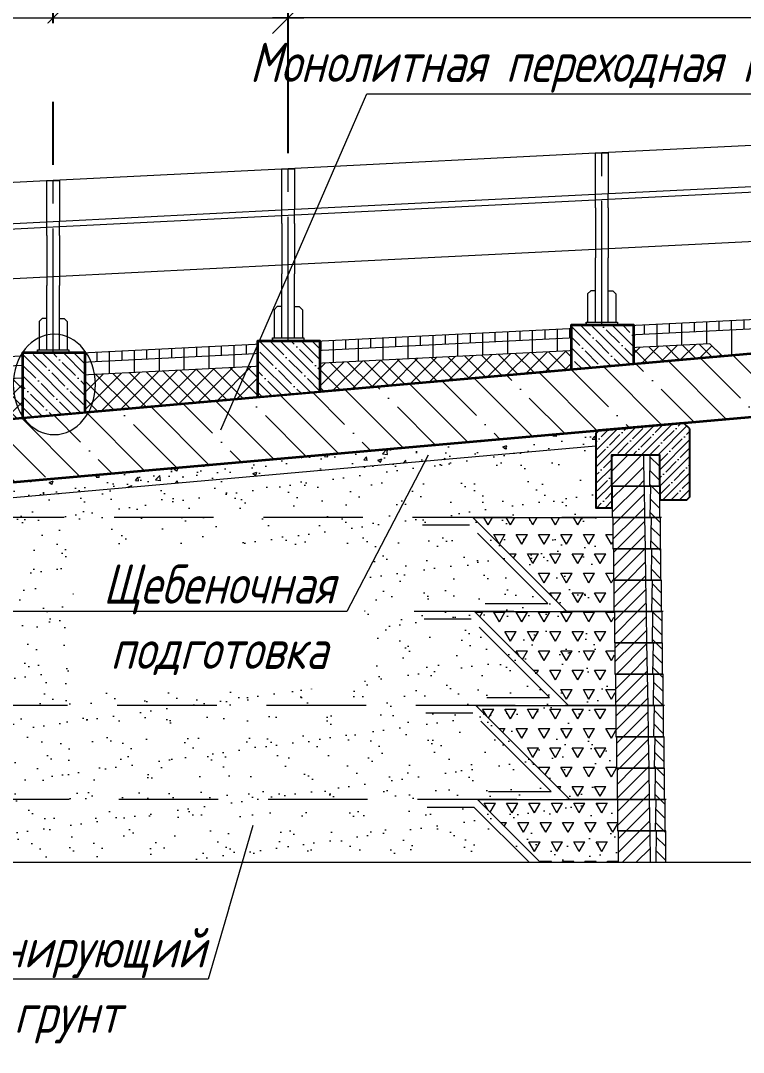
# Model space of a CAD drawing. Header units: millimetres. Extents: x 6546658 to 12951752, y -1354198 to 1102852.
# Drawn here: x 11573461 to 11578072, y 30563 to 37147 of the extents above; entities that cross this region are included whole.
import ezdxf
from ezdxf import colors
from ezdxf.entities.mleader import LeaderData, LeaderLine
from ezdxf.math import Vec2, Vec3

# ---------------------------------------------------------------- set-up
doc = ezdxf.new("R2010")
doc.units = ezdxf.units.MM
doc.set_wipeout_variables(frame=1)
for name, pattern in [('CENTER', [50.8, 31.75, -6.35, 6.35, -6.35]), ('осевая', [50.8, 31.75, -6.35, 6.35, -6.35]), ('штриховая', [19.05, 12.7, -6.35])]:
    doc.linetypes.add(name, pattern=pattern)
doc.layers.get('Defpoints').update_dxf_attribs({"color": 254, "lineweight": 0})
for name, color, linetype, lineweight in [('ИС_Med', 7, 'Continuous', 35), ('ИС_МВН', 3, 'Continuous', 18), ('ИС_Невид', 4, 'штриховая', 18), ('ИС_Ось', 1, 'осевая', 18), ('ИС_Тон', 3, 'Continuous', 18), ('ИС_Штр', 3, 'Continuous', 9)]:
    doc.layers.add(name, color=color, linetype=linetype, lineweight=lineweight)
doc.styles.add('0', font='isocpeur.ttf', dxfattribs={"width": 0.8, "oblique": 15})
doc.dimstyles.new('М100', dxfattribs={"dimscale": 100, "dimtxt": 2.5, "dimasz": 2, "dimexe": 1, "dimexo": 1, "dimgap": 1, "dimtad": 1, "dimdec": 0, "dimzin": 0, "dimdsep": 46, "dimtxsty": '0', "dimblk": 'OBLIQUE', "dimcen": 0.09, "dimdle": 1, "dimclrd": 256, "dimclre": 256, "dimclrt": 256, "dimadec": 4, "dimazin": 0, "dimtfac": 1, "dimtdec": 0, "dimtofl": 0, "dimtmove": 1, "dimatfit": 2, "dimfxl": 1, "dimtolj": 1, "dimtzin": 0, "dimlwd": -1, "dimarcsym": 0})
pattern_1 = [(60, (10182555.97, 145784.59), (-71.437474, 123.733365), [71.4375, -71.4375]), (120, (10182555.97, 145784.59), (-142.874974, 1.5e-05), [71.4375, -71.4375]), (0, (10182520.25, 145846.45), (71.4375, 123.73335), [71.4375, -71.4375])]

# ---------------------------------------------------------------- blocks, each defined once
blk = doc.blocks.new('A$C5F8F4C4B')
at = {"layer": 'ИС_Штр'}
h = blk.add_hatch(dxfattribs=at)
h.set_pattern_fill('ANSI31', color=256, scale=499.998222, style=0)
h.set_pattern_definition([(45, (16908.187, -248888.1), (-44.194017, 44.194017), [])])
h.paths.add_polyline_path([(-101.6, 0), (-304, 0), (-304, -200), (-98.4, -200)])
h = blk.add_hatch(dxfattribs=at)
h.set_pattern_fill('ANSI31', color=256, scale=499.998222, angle=90, style=0)
h.set_pattern_definition([(135, (16908.187, -248888.1), (-44.194017, -44.194017), [])])
h.paths.add_polyline_path([(0, 0), (-60.3, 0), (-63.5, -200), (0, -200)])
at = {"layer": 'ИС_Тон'}
for p, q in [((-101.6, 0), (-98.4, -200)), ((-60.3, 0), (-63.5, -200))]:
    blk.add_line(p, q, dxfattribs=at)
blk.add_lwpolyline([(-304, 0), (-304, -200), (0, -200), (0, 0), (-304, 0)], dxfattribs=at)
blk = doc.blocks.new('A$C26483E71')
at = {"ltscale": 10}
for p, q in [((-40, 750), (-40, 840)), ((40, 750), (40, 840)), ((-40, 750), (-40, 430)), ((40, 750), (40, 430)), ((-40, 20.2), (-40, 430)), ((40, 20.2), (40, 430))]:
    blk.add_line(p, q, dxfattribs=at)
for points in [[(-40, 840), (-40, 1100), (40, 1100), (40, 840)], [(-40, 20.2), (-40, 220.2), (-60, 220.2), (-70, 220.2), (-90, 200.2), (-90, 20.2)], [(40, 20.2), (40, 220.2), (60, 220.2), (70, 220.2), (90, 200.2), (90, 20.2)]]:
    blk.add_lwpolyline(points, dxfattribs=at)
blk.add_lwpolyline([(-100, 20.2), (100, 20.2), (100, 0), (-100, 0)], close=True, dxfattribs=at)
at = {"layer": 'ИС_Ось', "color": 3, "linetype": 'CENTER', "ltscale": 25}
blk.add_line((0, 0), (0, 1100), dxfattribs=at)
at = {"layer": 'ИС_Тон'}
for p, q in [((-100, 20.2), (-100, 0.4)), ((-40, 20.2), (40, 20.2)), ((100, 20.2), (100, -0.5))]:
    blk.add_line(p, q, dxfattribs=at)
blk = doc.blocks.new('_Oblique')
at = {"color": 0, "linetype": 'ByBlock', "lineweight": -2}
blk.add_line((-0.5, -0.5), (0.5, 0.5), dxfattribs=at)
blk = doc.blocks.new('*D422')
at = {"layer": 'Defpoints', "color": 0, "transparency": 16777216}
for p in [(11573668.8, 37165.8), (11573668.8, 36126.7), (11572570.4, 36071.1)]:
    blk.add_point(p, dxfattribs=at)
at = {"layer": 'ИС_Тон', "lineweight": -2, "transparency": 16777216}
for p, q in [((11572570.4, 36171.1), (11572570.4, 37265.8)), ((11573668.8, 36226.7), (11573668.8, 37265.8))]:
    blk.add_line(p, q, dxfattribs=at)
at = {"layer": 'ИС_Тон', "transparency": 16777216}
blk.add_line((11572470.4, 37165.8), (11573768.8, 37165.8), dxfattribs=at)
at = {"layer": 'ИС_Тон', "transparency": 16777216, "xscale": 200, "yscale": 200, "zscale": 200, "rotation": 180}
blk.add_blockref('_Oblique', (11572570.4, 37165.8), dxfattribs=at)
at = {"layer": 'ИС_Тон', "transparency": 16777216, "xscale": 200, "yscale": 200, "zscale": 200}
blk.add_blockref('_Oblique', (11573668.8, 37165.8), dxfattribs=at)
at = {"layer": 'ИС_Тон', "transparency": 16777216, "insert": (11573119.6, 37390.8), "char_height": 250, "attachment_point": 5, "style": '0'}
blk.add_mtext('\\A1;1100', dxfattribs=at)
blk = doc.blocks.new('*D423')
at = {"layer": 'Defpoints', "color": 0, "transparency": 16777216}
for p in [(11575168.8, 37165.8), (11575168.8, 36202.4), (11573668.8, 36126.7)]:
    blk.add_point(p, dxfattribs=at)
at = {"layer": 'ИС_Тон', "lineweight": -2, "transparency": 16777216}
for p, q in [((11573668.8, 36226.7), (11573668.8, 37265.8)), ((11575168.8, 36302.4), (11575168.8, 37265.8))]:
    blk.add_line(p, q, dxfattribs=at)
at = {"layer": 'ИС_Тон', "transparency": 16777216}
blk.add_line((11573568.8, 37165.8), (11575268.8, 37165.8), dxfattribs=at)
at = {"layer": 'ИС_Тон', "transparency": 16777216, "xscale": 200, "yscale": 200, "zscale": 200, "rotation": 180}
blk.add_blockref('_Oblique', (11573668.8, 37165.8), dxfattribs=at)
at = {"layer": 'ИС_Тон', "transparency": 16777216, "xscale": 200, "yscale": 200, "zscale": 200}
blk.add_blockref('_Oblique', (11575168.8, 37165.8), dxfattribs=at)
at = {"layer": 'ИС_Тон', "transparency": 16777216, "insert": (11574418.8, 37390.8), "char_height": 250, "attachment_point": 5, "style": '0'}
blk.add_mtext('\\A1;1500', dxfattribs=at)
blk = doc.blocks.new('*D424')
at = {"layer": 'Defpoints', "color": 0, "transparency": 16777216}
for p in [(11572075.2, 37782.4), (11580079.4, 34791.7), (11572075.2, 34486.5)]:
    blk.add_point(p, dxfattribs=at)
at = {"layer": 'ИС_Тон', "lineweight": -2, "transparency": 16777216}
for p, q in [((11572075.2, 34586.5), (11572075.2, 37882.4)), ((11580079.4, 34891.7), (11580079.4, 37882.4))]:
    blk.add_line(p, q, dxfattribs=at)
at = {"layer": 'ИС_Тон', "transparency": 16777216}
blk.add_line((11580179.4, 37782.4), (11571975.2, 37782.4), dxfattribs=at)
at = {"layer": 'ИС_Тон', "transparency": 16777216, "xscale": 200, "yscale": 200, "zscale": 200, "rotation": 180}
blk.add_blockref('_Oblique', (11572075.2, 37782.4), dxfattribs=at)
at = {"layer": 'ИС_Тон', "transparency": 16777216, "xscale": 200, "yscale": 200, "zscale": 200}
blk.add_blockref('_Oblique', (11580079.4, 37782.4), dxfattribs=at)
at = {"layer": 'ИС_Тон', "transparency": 16777216, "insert": (11576077.3, 38007.4), "char_height": 250, "attachment_point": 5, "style": '0'}
blk.add_mtext('\\A1;8004', dxfattribs=at)
blk = doc.blocks.new('_None')
blk = doc.blocks.new('*D411')
at = {"layer": 'Defpoints', "color": 0, "transparency": 16777216}
for p in [(11575168.8, 37165.8), (11579170.3, 36401.3), (11575168.8, 36202.4)]:
    blk.add_point(p, dxfattribs=at)
at = {"layer": 'ИС_Тон', "lineweight": -2, "transparency": 16777216}
for p, q in [((11575168.8, 36302.4), (11575168.8, 37265.8)), ((11579170.3, 36501.3), (11579170.3, 37265.8))]:
    blk.add_line(p, q, dxfattribs=at)
at = {"layer": 'ИС_Тон', "transparency": 16777216}
blk.add_line((11579270.3, 37165.8), (11575068.8, 37165.8), dxfattribs=at)
at = {"layer": 'ИС_Тон', "transparency": 16777216, "xscale": 200, "yscale": 200, "zscale": 200, "rotation": 180}
blk.add_blockref('_Oblique', (11575168.8, 37165.8), dxfattribs=at)
at = {"layer": 'ИС_Тон', "transparency": 16777216, "xscale": 200, "yscale": 200, "zscale": 200}
blk.add_blockref('_Oblique', (11579170.3, 37165.8), dxfattribs=at)
at = {"layer": 'ИС_Тон', "transparency": 16777216, "insert": (11577169.5, 37390.8), "char_height": 250, "attachment_point": 5, "style": '0'}
blk.add_mtext('\\A1;3х2000', dxfattribs=at)

msp = doc.modelspace()

# ---------------------------------------------------------------- hatches: boundary and pattern name
at = {"layer": 'ИС_Штр'}
h = msp.add_hatch(dxfattribs=at)
h.set_pattern_fill('ANSI31', color=256, scale=25, angle=45, style=0)
h.set_pattern_definition([(90, (10030026.47, -392376.17), (-79.375, 0), [])])
h.paths.add_polyline_path([(11570354.7, 34790.5), (11578973.2, 35221.2), (11580079.4, 35276.5), (11580079.4, 35336.6), (11570354.7, 34850.4)])
h = msp.add_hatch(dxfattribs=at)
h.set_pattern_fill('ANSI31', color=256, scale=50, angle=45, style=0)
h.set_pattern_definition([(90, (10030026.47, -392376.17), (-158.75, 0), [])])
h.paths.add_polyline_path([(11570354.7, 34710.2), (11577858.9, 35085.4), (11577935, 35009.2), (11580043.7, 35195.1), (11580079.9, 35276.6), (11570354.7, 34790.3)])
h = msp.add_hatch(dxfattribs=at)
h.set_pattern_fill('ANSI37', color=256, scale=25, style=0)
h.set_pattern_definition([(45, (10031155.595, -392480.04), (-56.1266008, 56.1266008), []), (135, (10031155.595, -392480.04), (-56.1266008, -56.1266008), [])])
h.paths.add_polyline_path([(11572070.6, 34491.1), (11577935, 35008.9), (11577858.9, 35085.4), (11571785.5, 34781.8), (11571780.2, 34781.5), (11570354.7, 34710.4), (11570354.7, 34630.1), (11571856.5, 34705.2)])
h = msp.add_hatch(dxfattribs=at)
h.set_pattern_fill('ANSI35', color=256, scale=299.998933)
h.set_pattern_definition([(45, (11588037.615, -214762.315), (-53.03282, 53.03282), []), (45, (11588090.65, -214762.315), (-53.03282, 53.03282), [93.749667, -18.749933, 0, -18.749933])])
h.paths.add_polyline_path([(11577149, 34532.9), (11577131.7, 34512.7), (11577131.7, 34039.2), (11577236.1, 34039.2), (11577236.1, 34176.9), (11577232.8, 34176.9), (11577232.8, 34376.9), (11577536.8, 34376.9), (11577536.8, 34176.9), (11577540.2, 34176.9), (11577540.2, 34089.2), (11577711.7, 34089.2), (11577731.7, 34109.2), (11577731.7, 34543.3), (11577690.5, 34580.8)])
h = msp.add_hatch(dxfattribs=at)
h.set_pattern_fill('AR-CONC', color=256, scale=35, style=0)
h.set_pattern_definition([(50, (9980098.87, -68763.66), (251.041064, -21.963247), [26.25, -288.75]), (355, (9980098.87, -68763.66), (-48.562967, 263.267247), [21, -231]), (100.4514, (9980119.8, -68765.5), (202.478284, 241.30384), [22.309066, -245.39974]), (46.1842, (9980098.87, -68693.66), (373.53437, -57.931655), [39.375, -433.125]), (96.6356, (9980130, -68698.5), (327.13195, 340.941255), [33.4636, -368.09955]), (351.1842, (9980098.87, -68693.66), (327.13168, 340.94151), [31.5, -346.5]), (21, (9980133.87, -68711.16), (208.917468, -140.916612), [26.25, -288.75]), (326, (9980133.87, -68711.16), (85.160366, 253.802516), [21, -231]), (71.4514, (9980151.28, -68722.9), (294.07792, 112.885674), [22.309067, -245.39974]), (37.5, (9980098.87, -68763.66), (4.2559494, 116.512849), [0, -228.2, 0, -234.5, 0, -231.875]), (7.5, (9980098.87, -68763.66), (92.074338, 138.044099), [0, -133.7, 0, -222.95, 0, -88.375]), (327.5, (9980020.82, -68763.66), (186.8378527, -7.894205), [0, -87.5, 0, -273, 0, -362.25]), (317.5, (9979985.82, -68763.66), (204.11516, 35.036744), [0, -113.75, 0, -181.3, 0, -257.25])])
h.paths.add_polyline_path([(11577131.7, 34431), (11577131.7, 34531.7), (11572111.9, 34088.2), (11572740.4, 34088.2), (11572740.4, 34043.3)])
h = msp.add_hatch(dxfattribs=at)
h.set_pattern_fill('TRIANG', color=256, scale=15)
h.set_pattern_definition(pattern_1)
h.paths.add_polyline_path([(11577237.6, 33890.3), (11577135.2, 33890.3), (11577135.2, 33976.9), (11576346.2, 33976.9), (11576946.2, 33376.9), (11577246.2, 33376.9)])
h = msp.add_hatch(dxfattribs=at)
h.set_pattern_fill('TRIANG', color=256, scale=15)
h.set_pattern_definition(pattern_1)
h.paths.add_polyline_path([(11577256.3, 32776.9), (11577246.2, 33376.9), (11576356.3, 33376.9), (11576956.3, 32776.9)])
h = msp.add_hatch(dxfattribs=at)
h.set_pattern_fill('TRIANG', color=256, scale=15)
h.set_pattern_definition(pattern_1)
h.paths.add_polyline_path([(11577266.3, 32176.9), (11577256.3, 32776.9), (11576366.3, 32776.9), (11576966.3, 32176.9)])
h = msp.add_hatch(dxfattribs=at)
h.set_pattern_fill('TRIANG', color=256, scale=15)
h.set_pattern_definition([(60, (10182566.02, 145184.59), (-71.437474, 123.733365), [71.4375, -71.4375]), (120, (10182566.02, 145184.59), (-142.874974, 1.5e-05), [71.4375, -71.4375]), (0, (10182530.3, 145246.46), (71.4375, 123.73335), [71.4375, -71.4375])])
h.paths.add_polyline_path([(11577273, 31776.9), (11576776.4, 31776.9), (11576376.4, 32176.9), (11577266.3, 32176.9)])

# ---------------------------------------------------------------- linework, layer by layer
msp.add_lwpolyline([(11577731.7, 34543.3), (11577690.5, 34580.8), (11577149, 34532.9), (11577131.7, 34512.7), (11577131.7, 34039.2), (11577236.2, 34039.2), (11577236.2, 34176.9), (11577232.8, 34176.9), (11577232.8, 34376.9), (11577536.8, 34376.9), (11577536.8, 34176.9), (11577540.2, 34176.9), (11577540.2, 34089.2), (11577711.7, 34089.2), (11577731.7, 34109.2), (11577731.7, 34543.3)])
at = {"layer": 'ИС_Med'}
for points in [[(11577232.8, 34340.9), (11577232.8, 34340.9)], [(11577536.7, 34347.8), (11577536.8, 34347.8)]]:
    msp.add_lwpolyline(points, dxfattribs=at)
at = {"layer": 'ИС_Невид', "ltscale": 250, "const_width": 5, "flags": 128}
msp.add_lwpolyline([(11580044, 35192.6), (11572076, 34489.1)], dxfattribs=at)
at = {"layer": 'ИС_Невид', "ltscale": 50}
for points in [[(11577549.8, 33976.9), (11570354.7, 33976.9)], [(11576425.5, 33426.9), (11576825.5, 33426.9), (11576325.5, 33926.9), (11576025.5, 33926.9)], [(11577559.8, 33376.9), (11570421.5, 33376.9)], [(11576435.5, 32826.9), (11576835.5, 32826.9), (11576335.6, 33326.9), (11576035.6, 33326.9)], [(11577569.9, 32776.9), (11570354.7, 32776.9)], [(11576445.6, 32226.9), (11576845.6, 32226.9), (11576345.6, 32726.9), (11576045.6, 32726.9)], [(11577579.9, 32176.9), (11570354.7, 32176.9)], [(11576705.7, 31776.9), (11576355.7, 32126.9), (11576055.7, 32126.9)]]:
    msp.add_lwpolyline(points, dxfattribs=at)
at = {"layer": 'ИС_Тон'}
for p, q in [((11580043.7, 35195.1), (11572079.1, 34491.8)), ((11577858.9, 35085.4), (11577935, 35009.2))]:
    msp.add_line(p, q, dxfattribs=at)
at = {"layer": 'ИС_Тон', "flags": 128}
for points in [[(11582413.8, 36547), (11579170.3, 36401.3), (11577168.8, 36302.9), (11575168.8, 36202.4), (11573668.8, 36126.7), (11572570.3, 36071.1), (11570354.7, 35947.9)], [(11582413.8, 36284.1), (11579170.3, 36138.4), (11577168.8, 36040), (11575168.8, 35939.5), (11573668.8, 35863.7), (11572570.3, 35808.2), (11570354.7, 35684.9)], [(11582413.8, 36248.7), (11579170.3, 36103), (11577168.8, 36004.6), (11575168.8, 35904.1), (11573668.8, 35828.3), (11572570.3, 35772.8), (11570354.7, 35649.5)], [(11582413.8, 35933.6), (11579170.3, 35787.9), (11577168.8, 35689.5), (11575168.8, 35589), (11573668.8, 35513.2), (11572570.3, 35457.7), (11570354.7, 35334.5)], [(11577131.7, 34431), (11572740.4, 34043.3)]]:
    msp.add_lwpolyline(points, dxfattribs=at)
at = {"layer": 'ИС_Тон', "linetype": 'Continuous', "flags": 128}
for points in [[(11582413.8, 35453.3), (11570354.7, 34850.4)], [(11582413.8, 35393.3), (11570354.7, 34790.3)], [(11577858.9, 35085.4), (11570354.7, 34710.2)]]:
    msp.add_lwpolyline(points, dxfattribs=at)
at = {"layer": 'ИС_Тон'}
for points in [[(11577232.8, 34376.9), (11577232.8, 34176.9), (11577536.8, 34176.9), (11577536.8, 34376.9), (11577232.8, 34376.9)], [(11577232.8, 34376.9), (11577232.8, 34176.9), (11577536.8, 34176.9), (11577536.8, 34376.9), (11577232.8, 34376.9)], [(11577236.2, 34176.9), (11577236.2, 33976.9), (11577540.2, 33976.9), (11577540.2, 34176.9), (11577236.2, 34176.9)], [(11577239.5, 33976.9), (11577239.5, 33776.9), (11577543.5, 33776.9), (11577543.5, 33976.9), (11577239.5, 33976.9)], [(11577242.9, 33776.9), (11577242.9, 33576.9), (11577546.9, 33576.9), (11577546.9, 33776.9), (11577242.9, 33776.9)], [(11577246.2, 33576.9), (11577246.2, 33376.9), (11577550.2, 33376.9), (11577550.2, 33576.9), (11577246.2, 33576.9)], [(11577249.6, 33376.9), (11577249.6, 33176.9), (11577553.6, 33176.9), (11577553.6, 33376.9), (11577249.6, 33376.9)], [(11577252.9, 33176.9), (11577252.9, 32976.9), (11577556.9, 32976.9), (11577556.9, 33176.9), (11577252.9, 33176.9)], [(11577256.3, 32976.9), (11577256.3, 32776.9), (11577560.3, 32776.9), (11577560.3, 32976.9), (11577256.3, 32976.9)], [(11577259.6, 32776.9), (11577259.6, 32576.9), (11577563.6, 32576.9), (11577563.6, 32776.9), (11577259.6, 32776.9)], [(11577263, 32576.9), (11577263, 32376.9), (11577567, 32376.9), (11577567, 32576.9), (11577263, 32576.9)], [(11577266.3, 32376.9), (11577266.3, 32176.9), (11577570.3, 32176.9), (11577570.3, 32376.9), (11577266.3, 32376.9)], [(11577269.7, 32176.9), (11577269.7, 31976.9), (11577573.7, 31976.9), (11577573.7, 32176.9), (11577269.7, 32176.9)], [(11570354.7, 31776.9), (11578618.7, 31776.9), (11578724, 32006.5), (11578724, 31547.3), (11578821.4, 31776.9), (11582413.8, 31776.9)], [(11577273, 31976.9), (11577273, 31776.9), (11577577, 31776.9), (11577577, 31976.9), (11577273, 31976.9)]]:
    msp.add_lwpolyline(points, dxfattribs=at)
at = {"layer": 'ИС_Штр'}
for points in [[(11577246.2, 33376.9), (11576946.2, 33376.9), (11576346.2, 33976.9), (11577135.2, 33976.9)], [(11577256.3, 32776.9), (11576956.3, 32776.9), (11576356.3, 33376.9), (11577246.2, 33376.9), (11577246.2, 33376.9)], [(11577266.3, 32176.9), (11576966.3, 32176.9), (11576366.3, 32776.9), (11577256.3, 32776.9), (11577256.3, 32776.9)], [(11576776.4, 31776.9), (11576376.4, 32176.9), (11577266.3, 32176.9), (11577266.3, 32176.9)]]:
    msp.add_lwpolyline(points, dxfattribs=at)

# ---------------------------------------------------------------- block references
at = {"ltscale": 5}
for p in [(11577536.8, 34376.9), (11577540.2, 34176.9), (11577543.5, 33976.9), (11577546.9, 33776.9), (11577550.2, 33576.9), (11577553.6, 33376.9), (11577556.9, 33176.9), (11577560.3, 32976.9), (11577563.6, 32776.9), (11577567, 32576.9), (11577570.3, 32376.9), (11577573.7, 32176.9), (11577577, 31976.9)]:
    msp.add_blockref('A$C5F8F4C4B', p, dxfattribs=at)
at = {"layer": 'ИС_Тон'}
for p in [(11577168.8, 35202.9), (11575168.8, 35102.4)]:
    msp.add_blockref('A$C26483E71', p, dxfattribs=at)

# ---------------------------------------------------------------- dimensions: what is measured, and where the dimension line sits
dim = msp.add_linear_dim(base=(11573668.8, 37165.8), p1=(11572570.4, 36071.1), p2=(11573668.8, 36126.7), angle=180, dimstyle='М100', override={"dimrnd": 5}, dxfattribs=at)
dim.commit()
dim.dimension.update_dxf_attribs({"geometry": '*D422', "text_midpoint": (11573119.6, 37390.8)})
dim = msp.add_linear_dim(base=(11575168.8, 37165.8), p1=(11573668.8, 36126.7), p2=(11575168.8, 36202.4), angle=180, dimstyle='М100', dxfattribs=at)
dim.commit()
dim.dimension.update_dxf_attribs({"geometry": '*D423', "text_midpoint": (11574418.8, 37390.8)})

# ---------------------------------------------------------------- next in the draw order: wipeouts: each hides what was drawn before it
msp.add_wipeout([(11573473.3, 34609.9), (11573473.2, 35026.7), (11573873.2, 35026.7), (11573873.3, 34645.2)]).dxf.layer = 'ИС_Тон'

# ---------------------------------------------------------------- next in the draw order: hatches: boundary and pattern name
at = {"layer": 'ИС_Штр'}
h = msp.add_hatch(dxfattribs=at)
h.set_pattern_fill('ANSI35', color=256, scale=50, angle=90, style=0)
h.set_pattern_definition([(135, (10030025.7, -392216.4), (-224.5064, -224.5064), []), (135, (10030025.7, -391991.88), (-224.5064, -224.5064), [396.875, -79.375, 0, -79.375])])
h.paths.add_polyline_path([(11572110.4, 34088), (11580079.4, 34791.7), (11580044.2, 35190.1), (11572076.5, 34486.6)])
h = msp.add_hatch(dxfattribs=at)
h.set_pattern_fill('ANSI35', color=256, scale=15, angle=90, style=0)
h.set_pattern_definition([(135, (10035610.75, -392853.07), (-67.351921, -67.351921), []), (135, (10035610.75, -392785.72), (-67.351921, -67.351921), [119.0625, -23.8125, 0, -23.8125])])
h.paths.add_polyline_path([(11573473.3, 34609.9), (11573873.3, 34645.2), (11573873.2, 35026.7), (11573473.2, 35026.7)])
h = msp.add_hatch(dxfattribs=at)
h.set_pattern_fill('AR-SAND', color=256, scale=5, angle=0.41286)
h.set_pattern_definition([(37.912863, (10030033.55, -392217.17), (-9.763243, 244.642619), [0, -193.04, 0, -215.9, 0, -206.375]), (7.912863, (10030033.55, -392217.17), (222.173176, 360.02282), [0, -104.14, 0, -173.99, 0, -66.675]), (327.912863, (10029877.34, -392218.3), (395.48074, 3.56842), [0, -63.5, 0, -228.6, 0, -298.45]), (317.912863, (10029877.34, -392218.3), (380.96513, 114.212765), [0, -31.75, 0, -149.86, 0, -171.45])])
h.paths.add_polyline_path([(11577131.7, 34431), (11572741.9, 34058.1), (11572741.9, 33618.2), (11572989.3, 33618.2), (11573449.3, 33158.2), (11571404.4, 33158.2), (11571864.4, 33618.2), (11572111.9, 33618.2), (11572111.9, 34088.2), (11572075.2, 34486.5), (11571856.5, 34705.2), (11570354.7, 34630.1), (11570354.7, 32561.6), (11570354.7, 31776.9), (11577273, 31776.9)])
h.paths.add_polyline_path([(11570804.7, 32267), (11570804.7, 32832), (11570819.2, 32991.6), (11570819.2, 32426.6)], flags=16)

# ---------------------------------------------------------------- next in the draw order: linework, layer by layer
at = {"layer": 'ИС_Med'}
msp.add_lwpolyline([(11573873.3, 34645.2), (11573873.2, 35026.7), (11573473.2, 35026.7), (11573473.3, 34609.9)], dxfattribs=at)

# ---------------------------------------------------------------- next in the draw order: block references
at = {"layer": 'ИС_Тон'}
msp.add_blockref('A$C26483E71', (11573668.8, 35026.7), dxfattribs=at)

# ---------------------------------------------------------------- next in the draw order: leaders
at = {"layer": 'ИС_МВН'}
ml = msp.add_multileader_mtext('Standard', dxfattribs=at)
ml.set_content('Щебеночная \\Pподготовка', color=256, style='0')
ml.set_leader_properties(color=256, linetype='ByLayer', lineweight=-1)
ml.set_arrow_properties(name='NONE')
ml.build(insert=Vec2(0, 0))
ml.multileader.update_dxf_attribs({"text_left_attachment_type": 6, "text_right_attachment_type": 6, "dogleg_length": 0.36, "arrow_head_size": 18, "scale": 100})
ctx = ml.context
ctx.base_point, ctx.scale, ctx.char_height, ctx.arrow_head_size, ctx.landing_gap_size, ctx.plane_origin = Vec3(11573947.5, 33376.9), 100, 250, 18, 9, Vec3(11579980.8, 34915.7)
ctx.left_attachment, ctx.right_attachment, ctx.text_align_type = 6, 6, 1
notes = []
notes.append((ctx, [(1, (1, 1, 0), (11575541.9, 33376.9), (-1, 0), 36, [(0, [(11576061.8, 34374.9)], 0, [])])]))
ctx.mtext.insert, ctx.mtext.alignment, ctx.mtext.flow_direction = Vec3(11574726.7, 33676.9), 2, 5
ctx.mtext.has_bg_fill, ctx.mtext.bg_color, ctx.mtext.bg_scale_factor, ctx.mtext.bg_transparency, ctx.mtext.use_window_bg_color = 1, -1027028792, 1.5, 0, 1
ml = msp.add_multileader_mtext('Standard', dxfattribs=at)
ml.set_content('Дренирующий \\Pгрунт', color=256, style='0')
ml.set_leader_properties(color=256, linetype='ByLayer', lineweight=-1)
ml.set_arrow_properties(name='NONE')
ml.build(insert=Vec2(0, 0))
ml.multileader.update_dxf_attribs({"text_left_attachment_type": 6, "text_right_attachment_type": 6, "dogleg_length": 0.36, "arrow_head_size": 18, "scale": 100})
ctx = ml.context
ctx.base_point, ctx.scale, ctx.char_height, ctx.arrow_head_size, ctx.landing_gap_size, ctx.plane_origin = Vec3(11572895.7, 31030), 100, 250, 18, 9, Vec3(11574925.8, 30480.5)
ctx.left_attachment, ctx.right_attachment, ctx.text_align_type = 6, 6, 1
notes.append((ctx, [(1, (1, 1, 0), (11574656.8, 31030), (-1, 0), 36, [(0, [(11574943.2, 32011.5)], 0, [])])]))
ctx.mtext.insert, ctx.mtext.alignment, ctx.mtext.flow_direction = Vec3(11573758.2, 31355), 2, 5
ctx.mtext.has_bg_fill, ctx.mtext.bg_color, ctx.mtext.bg_scale_factor, ctx.mtext.bg_transparency, ctx.mtext.use_window_bg_color = 1, -1027028792, 1.5, 0, 1
for ctx, leaders in notes:
    for number, flags, end, landing, length, lines in leaders:
        leader = LeaderData()
        leader.index, (leader.has_last_leader_line, leader.has_dogleg_vector, leader.attachment_direction) = number, flags
        leader.last_leader_point, leader.dogleg_vector, leader.dogleg_length = Vec3(end), Vec3(landing), length
        for number, points, colour, breaks in lines:
            line = LeaderLine()
            line.index, line.vertices, line.color, line.breaks = number, Vec3.list(points), colors.encode_raw_color(colour), breaks
            leader.lines.append(line)
        ctx.leaders.append(leader)

# ---------------------------------------------------------------- next in the draw order: wipeouts: each hides what was drawn before it
msp.add_wipeout([(11574973.3, 34742.4), (11574973.2, 35102.4), (11575373.2, 35102.4), (11575373.3, 34777.7)]).dxf.layer = 'ИС_Тон'

# ---------------------------------------------------------------- next in the draw order: hatches: boundary and pattern name
at = {"layer": 'ИС_Штр'}
h = msp.add_hatch(dxfattribs=at)
h.set_pattern_fill('ANSI35', color=256, scale=15, angle=90, style=0)
h.set_pattern_definition([(135, (10034110.75, -392720.62), (-67.351921, -67.351921), []), (135, (10034110.75, -392653.27), (-67.351921, -67.351921), [119.0625, -23.8125, 0, -23.8125])])
h.paths.add_polyline_path([(11574973.3, 34742.4), (11575373.3, 34777.7), (11575373.2, 35102.4), (11574973.2, 35102.4)])

# ---------------------------------------------------------------- next in the draw order: linework, layer by layer
at = {"layer": 'ИС_Med'}
msp.add_lwpolyline([(11575373.3, 34777.7), (11575373.2, 35102.4), (11574973.2, 35102.4), (11574973.3, 34742.4)], dxfattribs=at)

# ---------------------------------------------------------------- next in the draw order: dimensions: what is measured, and where the dimension line sits
at = {"layer": 'ИС_Тон'}
dim = msp.add_linear_dim(base=(11572075.2, 37782.4), p1=(11580079.4, 34791.7), p2=(11572075.2, 34486.5), angle=0, dimstyle='М100', dxfattribs=at)
dim.commit()
dim.dimension.update_dxf_attribs({"geometry": '*D424', "text_midpoint": (11576077.3, 38007.4)})

# ---------------------------------------------------------------- next in the draw order: leaders
at = {"layer": 'ИС_МВН'}
ml = msp.add_multileader_mtext('Standard', dxfattribs=at)
ml.set_content('Монолитная переходная плита', color=256, style='0')
ml.set_leader_properties(color=256, linetype='ByLayer', lineweight=-1)
ml.set_arrow_properties(name='NONE')
ml.build(insert=Vec2(0, 0))
ml.multileader.update_dxf_attribs({"text_left_attachment_type": 6, "text_right_attachment_type": 6, "dogleg_length": 0.36, "arrow_head_size": 18, "scale": 100})
ctx = ml.context
ctx.base_point, ctx.scale, ctx.char_height, ctx.arrow_head_size, ctx.landing_gap_size, ctx.plane_origin = Vec3(11575705.4, 36680.8), 100, 250, 18, 9, Vec3(11577339.5, 34571.1)
ctx.left_attachment, ctx.right_attachment, ctx.text_align_type = 6, 6, 1
notes = []
notes.append((ctx, [(0, (1, 1, 0), (11575669.4, 36680.8), (1, 0), 36, [(0, [(11574738.1, 34536.1)], 0, [])])]))
ctx.mtext.insert, ctx.mtext.width, ctx.mtext.alignment, ctx.mtext.flow_direction = Vec3(11576877.9, 37005.8), 2507.382, 2, 5
ctx.mtext.has_bg_fill, ctx.mtext.bg_color, ctx.mtext.bg_scale_factor, ctx.mtext.bg_transparency, ctx.mtext.use_window_bg_color = 1, -1027028792, 1.5, 0, 1
for ctx, leaders in notes:
    for number, flags, end, landing, length, lines in leaders:
        leader = LeaderData()
        leader.index, (leader.has_last_leader_line, leader.has_dogleg_vector, leader.attachment_direction) = number, flags
        leader.last_leader_point, leader.dogleg_vector, leader.dogleg_length = Vec3(end), Vec3(landing), length
        for number, points, colour, breaks in lines:
            line = LeaderLine()
            line.index, line.vertices, line.color, line.breaks = number, Vec3.list(points), colors.encode_raw_color(colour), breaks
            leader.lines.append(line)
        ctx.leaders.append(leader)

# ---------------------------------------------------------------- next in the draw order: linework, layer by layer
at = {"layer": 'ИС_МВН', "extrusion": (0, 0, -1)}
msp.add_ellipse((11573675.8, 34825.7), major_axis=(0, 320.6), ratio=0.817849, dxfattribs=at)

# ---------------------------------------------------------------- next in the draw order: dimensions: what is measured, and where the dimension line sits
at = {"layer": 'ИС_Тон'}
dim = msp.add_linear_dim(base=(11575168.8, 37165.8), p1=(11579170.3, 36401.3), p2=(11575168.8, 36202.4), angle=0, text='3х2000', dimstyle='М100', dxfattribs=at)
dim.commit()
dim.dimension.update_dxf_attribs({"geometry": '*D411', "text_midpoint": (11577169.5, 37390.8)})

# ---------------------------------------------------------------- next in the draw order: wipeouts: each hides what was drawn before it
msp.add_wipeout([(11576973.4, 34918.5), (11576973.2, 35202.9), (11577373.2, 35202.9), (11577373.2, 34954.3)]).dxf.layer = 'ИС_Тон'

# ---------------------------------------------------------------- next in the draw order: hatches: boundary and pattern name
at = {"layer": 'ИС_Штр'}
h = msp.add_hatch(dxfattribs=at)
h.set_pattern_fill('ANSI35', color=256, scale=15, angle=90, style=0)
h.set_pattern_definition([(135, (10032110.75, -392544.02), (-67.351921, -67.351921), []), (135, (10032110.75, -392476.67), (-67.351921, -67.351921), [119.0625, -23.8125, 0, -23.8125])])
h.paths.add_polyline_path([(11576973.4, 34918.5), (11577373.2, 34954.3), (11577373.2, 35202.9), (11577170.3, 35202.9), (11576973.2, 35202.9)])

# ---------------------------------------------------------------- next in the draw order: linework, layer by layer
at = {"layer": 'ИС_Med'}
msp.add_lwpolyline([(11580044.2, 35190.1), (11572075.2, 34486.5), (11572110.4, 34088), (11580079.4, 34791.7)], close=True, dxfattribs=at)
msp.add_lwpolyline([(11577373.2, 34954.3), (11577373.2, 35202.9), (11576973.2, 35202.9), (11576973.4, 34918.5)], dxfattribs=at)
at = {"layer": 'ИС_Тон'}
msp.add_line((11580044.2, 35190.1), (11572076.3, 34486.6), dxfattribs=at)

doc.saveas('drawing.dxf')
